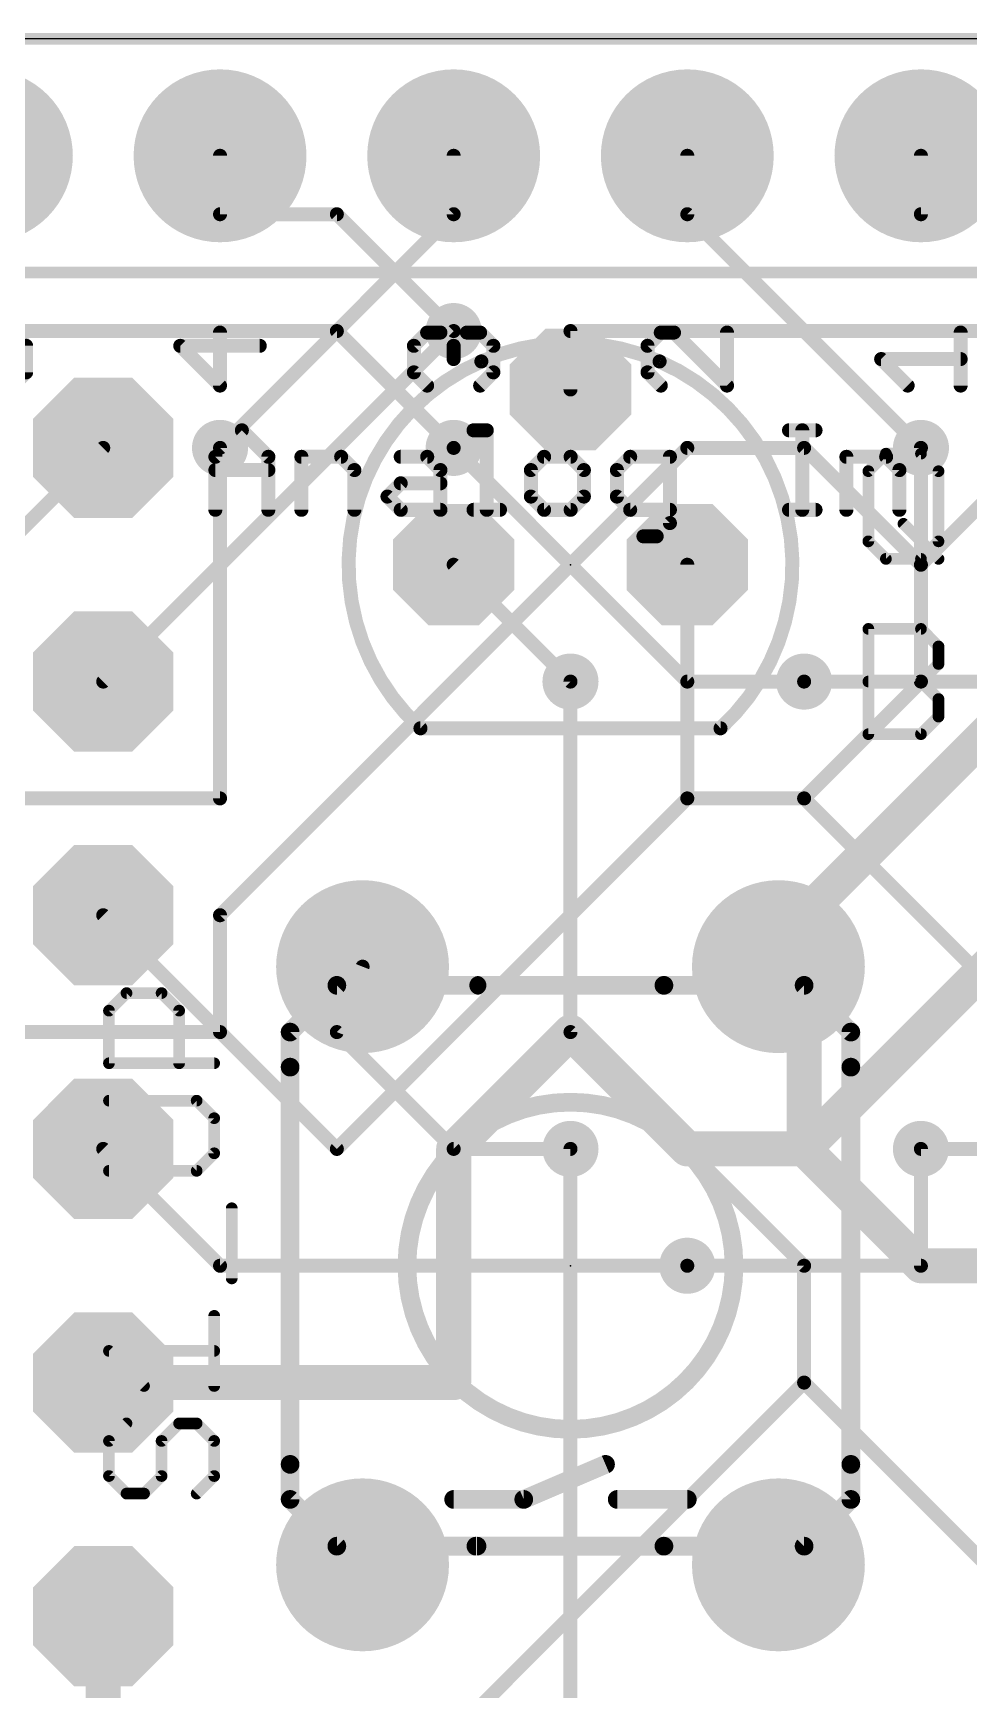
# Model space of a CAD drawing. Extents: x -6 to 117, y 1 to 54.
# Drawn here: x 6.86 to 17.03, y 34.76 to 52.77 of the extents above; entities that cross this region are included whole.
import ezdxf

# ---------------------------------------------------------------- set-up
doc = ezdxf.new("R2010")
doc.units = 0
for name, color, linetype in [('1', 14, 'CONTINUOUS'), ('16', 174, 'CONTINUOUS'), ('17', 94, 'CONTINUOUS'), ('18', 94, 'CONTINUOUS'), ('20', 178, 'CONTINUOUS'), ('21', 251, 'CONTINUOUS'), ('23', 178, 'CONTINUOUS'), ('25', 251, 'CONTINUOUS'), ('27', 251, 'CONTINUOUS'), ('51', 251, 'CONTINUOUS')]:
    doc.layers.add(name, color=color, linetype=linetype)

# ---------------------------------------------------------------- blocks, each defined once
blk = doc.blocks.new('OCTAGONP')
at = {"const_width": 0.5}
blk.add_lwpolyline([(-0.25, -0.1036), (-0.25, 0.1036), (-0.1036, 0.25), (0.1036, 0.25), (0.25, 0.1036), (0.25, -0.1036), (0.1036, -0.25), (-0.1036, -0.25), (-0.25, -0.1036), (-0.25, 0.1036)], dxfattribs=at)
blk = doc.blocks.new('ROUNDP')
at = {"const_width": 0.5}
blk.add_lwpolyline([(0, -0.25, 1), (0, 0.25, 1), (0, -0.25)], format="xyb", dxfattribs=at)
blk = doc.blocks.new('ROUNDV')
at = {"const_width": 0.5}
blk.add_lwpolyline([(0, -0.25, 1), (0, 0.25, 1), (0, -0.25)], format="xyb", dxfattribs=at)

msp = doc.modelspace()

# ---------------------------------------------------------------- linework, layer by layer
at = {"layer": '1'}
for points, const_width in [([(11.43, 50.8), (11.43, 51.435)], 0.1524), ([(11.43, 50.8), (8.89, 48.26)], 0.1524), ([(11.43, 49.53), (7.62, 45.72)], 0.1524), ([(19.05, 49.53), (12.7, 49.53)], 0.1524), ([(12.7, 49.53), (12.7, 48.895)], 0.1524), ([(13.97, 45.72), (11.43, 48.26)], 0.1524), ([(16.51, 48.26), (16.51, 45.72)], 0.1524), ([(11.43, 46.99), (12.7, 45.72)], 0.1524), ([(19.05, 46.99), (15.24, 43.18)], 0.381), ([(15.24, 45.72), (13.97, 45.72)], 0.1524), ([(16.51, 45.72), (15.24, 44.45)], 0.1524), ([(13.97, 44.45), (10.16, 40.64)], 0.1524), ([(15.24, 44.45), (13.97, 44.45)], 0.1524), ([(10.16, 40.64), (7.62, 43.18)], 0.1524), ([(15.24, 43.18), (14.9606, 42.6212)], 0.381), ([(17.78, 43.18), (15.24, 40.64)], 0.381), ([(12.7, 41.91), (11.43, 40.64)], 0.381), ([(13.97, 40.64), (12.7, 41.91)], 0.381), ([(11.43, 40.64), (11.43, 38.1)], 0.381), ([(12.7, 27.94), (12.7, 40.64)], 0.1524), ([(15.24, 40.64), (13.97, 40.64)], 0.381), ([(16.51, 40.64), (16.51, 39.37)], 0.1524), ([(16.51, 39.37), (13.97, 39.37)], 0.1524), ([(11.43, 38.1), (7.62, 38.1)], 0.381)]:
    msp.add_lwpolyline(points, dxfattribs=dict(at, const_width=const_width))
for points, const_width in [([(11.4681, 51.435, 1), (11.3919, 51.435)], 0.0762), ([(11.3919, 50.8, 1), (11.4681, 50.8)], 0.0762), ([(11.4569, 50.7731, 1), (11.4031, 50.8269)], 0.0762), ([(11.4569, 49.5031, 1), (11.4031, 49.5569)], 0.0762), ([(12.7, 49.5681, 1), (12.7, 49.4919)], 0.0762), ([(12.7381, 49.53, 1), (12.6619, 49.53)], 0.0762), ([(12.6619, 48.895, 1), (12.7381, 48.895)], 0.0762), ([(8.8631, 48.2869, 1), (8.9169, 48.2331)], 0.0762), ([(11.4569, 48.2869, 1), (11.4031, 48.2331)], 0.0762), ([(16.5481, 48.26, 1), (16.4719, 48.26)], 0.0762), ([(11.4569, 47.0169, 1), (11.4031, 46.9631)], 0.0762), ([(7.5931, 45.7469, 1), (7.6469, 45.6931)], 0.0762), ([(12.6731, 45.6931, 1), (12.7269, 45.7469)], 0.0762), ([(13.97, 45.7581, 1), (13.97, 45.6819)], 0.0762), ([(13.9431, 45.6931, 1), (13.9969, 45.7469)], 0.0762), ([(15.24, 45.6819, 1), (15.24, 45.7581)], 0.0762), ([(16.4719, 45.72, 1), (16.5481, 45.72)], 0.0762), ([(16.5369, 45.6931, 1), (16.4831, 45.7469)], 0.0762), ([(13.97, 44.4881, 1), (13.97, 44.4119)], 0.0762), ([(13.9969, 44.4231, 1), (13.9431, 44.4769)], 0.0762), ([(15.2131, 44.4769, 1), (15.2669, 44.4231)], 0.0762), ([(15.24, 44.4119, 1), (15.24, 44.4881)], 0.0762), ([(7.6469, 43.2069, 1), (7.5931, 43.1531)], 0.0762), ([(15.1726, 43.2474, 1), (15.3074, 43.1126)], 0.1905), ([(15.3252, 43.1374, 1), (15.1548, 43.2226)], 0.1905), ([(14.8754, 42.6638, 1), (15.0458, 42.5786)], 0.1905), ([(12.7674, 41.9774, 1), (12.6326, 41.8426)], 0.1905), ([(12.7674, 41.8426, 1), (12.6326, 41.9774)], 0.1905), ([(10.1331, 40.6669, 1), (10.1869, 40.6131)], 0.0762), ([(10.1331, 40.6131, 1), (10.1869, 40.6669)], 0.0762), ([(11.5252, 40.64, 1), (11.3347, 40.64)], 0.1905), ([(11.3626, 40.7074, 1), (11.4974, 40.5726)], 0.1905), ([(12.7381, 40.64, 1), (12.6619, 40.64)], 0.0762), ([(13.97, 40.7353, 1), (13.97, 40.5448)], 0.1905), ([(13.9026, 40.5726, 1), (14.0374, 40.7074)], 0.1905), ([(15.1726, 40.7074, 1), (15.3074, 40.5726)], 0.1905), ([(15.24, 40.5448, 1), (15.24, 40.7353)], 0.1905), ([(16.5481, 40.64, 1), (16.4719, 40.64)], 0.0762), ([(13.97, 39.4081, 1), (13.97, 39.3319)], 0.0762), ([(16.51, 39.3319, 1), (16.51, 39.4081)], 0.0762), ([(16.4719, 39.37, 1), (16.5481, 39.37)], 0.0762), ([(7.62, 38.1953, 1), (7.62, 38.0048)], 0.1905), ([(11.3347, 38.1, 1), (11.5252, 38.1)], 0.1905), ([(11.43, 38.0048, 1), (11.43, 38.1953)], 0.1905)]:
    msp.add_lwpolyline(points, format="xyb", dxfattribs=dict(at, const_width=const_width))
at = {"layer": '16'}
for points, const_width in [([(8.89, 50.8), (8.89, 51.435)], 0.1524), ([(13.97, 50.8), (13.97, 51.435)], 0.1524), ([(16.51, 50.8), (16.51, 51.435)], 0.1524), ([(8.89, 50.8), (10.16, 50.8)], 0.1524), ([(10.16, 50.8), (11.43, 49.53)], 0.1524), ([(13.97, 50.8), (16.51, 48.26)], 0.1524), ([(16.51, 50.8), (17.78, 50.8)], 0.1524), ([(10.16, 49.53), (6.35, 49.53)], 0.1524), ([(11.43, 48.26), (10.16, 49.53)], 0.1524), ([(6.35, 46.99), (7.62, 48.26)], 0.1524), ([(13.97, 48.26), (8.89, 43.18)], 0.1524), ([(8.89, 48.26), (8.89, 44.45)], 0.1524), ([(15.24, 48.26), (13.97, 48.26)], 0.1524), ([(16.51, 46.99), (15.24, 48.26)], 0.1524), ([(17.78, 48.26), (16.51, 46.99)], 0.1524), ([(13.97, 44.45), (13.97, 46.99)], 0.1524), ([(12.7, 45.72), (12.7, 41.91)], 0.1524), ([(21.59, 45.72), (15.24, 45.72)], 0.1524), ([(8.89, 44.45), (6.35, 44.45)], 0.1524), ([(15.24, 44.45), (13.97, 44.45)], 0.1524), ([(17.78, 41.91), (15.24, 44.45)], 0.1524), ([(8.89, 43.18), (8.89, 41.91)], 0.1524), ([(10.16, 41.91), (10.4394, 42.6212)], 0.1524), ([(15.24, 41.91), (14.9606, 42.6212)], 0.381), ([(8.89, 41.91), (6.35, 41.91)], 0.1524), ([(11.43, 40.64), (10.16, 41.91)], 0.1524), ([(12.7, 41.91), (15.24, 39.37)], 0.1524), ([(15.24, 40.64), (15.24, 41.91)], 0.381), ([(8.89, 39.37), (7.62, 40.64)], 0.1524), ([(12.7, 40.64), (11.43, 40.64)], 0.1524), ([(16.51, 39.37), (15.24, 40.64)], 0.381), ([(21.59, 40.64), (16.51, 40.64)], 0.1524), ([(13.97, 39.37), (8.89, 39.37)], 0.1524), ([(15.24, 39.37), (15.24, 38.1)], 0.1524), ([(20.32, 39.37), (16.51, 39.37)], 0.381), ([(15.24, 38.1), (11.43, 34.29)], 0.1524), ([(15.24, 38.1), (17.78, 35.56)], 0.1524), ([(7.62, 33.02), (7.62, 35.56)], 0.381)]:
    msp.add_lwpolyline(points, dxfattribs=dict(at, const_width=const_width))
for points, const_width in [([(8.9281, 51.435, 1), (8.8519, 51.435)], 0.0762), ([(14.0081, 51.435, 1), (13.9319, 51.435)], 0.0762), ([(16.5481, 51.435, 1), (16.4719, 51.435)], 0.0762), ([(8.89, 50.8381, 1), (8.89, 50.7619)], 0.0762), ([(8.8519, 50.8, 1), (8.9281, 50.8)], 0.0762), ([(10.1869, 50.8269, 1), (10.1331, 50.7731)], 0.0762), ([(10.16, 50.7619, 1), (10.16, 50.8381)], 0.0762), ([(13.9319, 50.8, 1), (14.0081, 50.8)], 0.0762), ([(13.9969, 50.8269, 1), (13.9431, 50.7731)], 0.0762), ([(16.51, 50.8381, 1), (16.51, 50.7619)], 0.0762), ([(16.4719, 50.8, 1), (16.5481, 50.8)], 0.0762), ([(10.1869, 49.5569, 1), (10.1331, 49.5031)], 0.0762), ([(10.16, 49.4919, 1), (10.16, 49.5681)], 0.0762), ([(11.4031, 49.5031, 1), (11.4569, 49.5569)], 0.0762), ([(7.6469, 48.2331, 1), (7.5931, 48.2869)], 0.0762), ([(8.9281, 48.26, 1), (8.8519, 48.26)], 0.0762), ([(11.4031, 48.2331, 1), (11.4569, 48.2869)], 0.0762), ([(13.97, 48.2981, 1), (13.97, 48.2219)], 0.0762), ([(13.9969, 48.2331, 1), (13.9431, 48.2869)], 0.0762), ([(15.2669, 48.2869, 1), (15.2131, 48.2331)], 0.0762), ([(15.24, 48.2219, 1), (15.24, 48.2981)], 0.0762), ([(16.4831, 48.2331, 1), (16.5369, 48.2869)], 0.0762), ([(14.0081, 46.99, 1), (13.9319, 46.99)], 0.0762), ([(16.4831, 47.0169, 1), (16.5369, 46.9631)], 0.0762), ([(16.4831, 46.9631, 1), (16.5369, 47.0169)], 0.0762), ([(12.7381, 45.72, 1), (12.6619, 45.72)], 0.0762), ([(15.24, 45.7581, 1), (15.24, 45.6819)], 0.0762), ([(8.8519, 44.45, 1), (8.9281, 44.45)], 0.0762), ([(8.89, 44.4119, 1), (8.89, 44.4881)], 0.0762), ([(13.97, 44.4881, 1), (13.97, 44.4119)], 0.0762), ([(13.9319, 44.45, 1), (14.0081, 44.45)], 0.0762), ([(15.2669, 44.4769, 1), (15.2131, 44.4231)], 0.0762), ([(15.24, 44.4119, 1), (15.24, 44.4881)], 0.0762), ([(8.9281, 43.18, 1), (8.8519, 43.18)], 0.0762), ([(8.8631, 43.2069, 1), (8.9169, 43.1531)], 0.0762), ([(10.4749, 42.6073, 1), (10.4039, 42.6351)], 0.0762), ([(15.0493, 42.656, 1), (14.8719, 42.5864)], 0.1905), ([(8.89, 41.8719, 1), (8.89, 41.9481)], 0.0762), ([(10.1245, 41.9239, 1), (10.1955, 41.8961)], 0.0762), ([(10.1869, 41.9369, 1), (10.1331, 41.8831)], 0.0762), ([(12.7269, 41.9369, 1), (12.6731, 41.8831)], 0.0762), ([(15.3353, 41.91, 1), (15.1448, 41.91)], 0.1905), ([(15.1513, 41.8752, 1), (15.3287, 41.9448)], 0.1905), ([(8.8519, 41.91, 1), (8.9281, 41.91)], 0.0762), ([(12.6619, 41.91, 1), (12.7381, 41.91)], 0.0762), ([(7.6469, 40.6669, 1), (7.5931, 40.6131)], 0.0762), ([(11.43, 40.6781, 1), (11.43, 40.6019)], 0.0762), ([(11.4031, 40.6131, 1), (11.4569, 40.6669)], 0.0762), ([(12.7, 40.6019, 1), (12.7, 40.6781)], 0.0762), ([(15.3074, 40.7074, 1), (15.1726, 40.5726)], 0.1905), ([(15.1448, 40.64, 1), (15.3353, 40.64)], 0.1905), ([(16.51, 40.6781, 1), (16.51, 40.6019)], 0.0762), ([(8.89, 39.4081, 1), (8.89, 39.3319)], 0.0762), ([(13.97, 39.3319, 1), (13.97, 39.4081)], 0.0762), ([(15.2781, 39.37, 1), (15.2019, 39.37)], 0.0762), ([(16.51, 39.4653, 1), (16.51, 39.2748)], 0.1905), ([(16.4426, 39.3026, 1), (16.5774, 39.4374)], 0.1905), ([(8.8631, 39.3431, 1), (8.9169, 39.3969)], 0.0762), ([(15.2131, 39.3431, 1), (15.2669, 39.3969)], 0.0762), ([(15.2019, 38.1, 1), (15.2781, 38.1)], 0.0762), ([(15.2669, 38.1269, 1), (15.2131, 38.0731)], 0.0762), ([(15.2669, 38.0731, 1), (15.2131, 38.1269)], 0.0762), ([(7.7153, 35.56, 1), (7.5248, 35.56)], 0.1905)]:
    msp.add_lwpolyline(points, format="xyb", dxfattribs=dict(at, const_width=const_width))
at = {"layer": '20'}
msp.add_line((53.34, 52.705), (3.81, 52.705), dxfattribs=at)
at = {"layer": '21'}
for points, const_width in [([(11.7311, 49.1998, 0.5417), (11.069, 45.212)], 0.1524), ([(11.7464, 49.1649, 1), (11.7158, 49.2347)], 0.0762), ([(14.331, 45.212, 0.5417), (13.6689, 49.1998)], 0.1524), ([(13.6842, 49.2347, 1), (13.6536, 49.1649)], 0.0762), ([(11.069, 45.2501, 1), (11.069, 45.1739)], 0.0762), ([(11.0432, 45.1839, 1), (11.0948, 45.2401)], 0.0762), ([(14.3052, 45.2401, 1), (14.3568, 45.1839)], 0.0762), ([(14.331, 45.1739, 1), (14.331, 45.2501)], 0.0762), ([(11.702, 42.4688, 1), (11.702, 42.3672)], 0.1016), ([(13.716, 42.3672, 1), (13.716, 42.4688)], 0.1016), ([(9.7028, 41.529, 1), (9.6012, 41.529)], 0.1016), ([(15.7988, 41.529, 1), (15.6972, 41.529)], 0.1016), ([(12.7, 37.592, 1), (12.7, 41.148, 1), (12.7, 37.592)], 0.2032), ([(9.6012, 37.211, 1), (9.7028, 37.211)], 0.1016), ([(15.6972, 37.211, 1), (15.7988, 37.211)], 0.1016), ([(11.672, 36.3728, 1), (11.672, 36.2712)], 0.1016), ([(13.716, 36.2712, 1), (13.716, 36.3728)], 0.1016)]:
    msp.add_lwpolyline(points, format="xyb", dxfattribs=dict(at, const_width=const_width))
for points, const_width in [([(11.069, 45.212), (14.331, 45.212)], 0.1524), ([(11.702, 42.418), (13.716, 42.418)], 0.2032), ([(9.652, 41.529), (9.652, 37.211)], 0.2032), ([(15.748, 37.211), (15.748, 41.529)], 0.2032), ([(11.672, 36.322), (13.716, 36.322)], 0.2032)]:
    msp.add_lwpolyline(points, dxfattribs=dict(at, const_width=const_width))
at = {"layer": '23'}
for p in [(12.7, 46.99), (12.7, 39.37)]:
    msp.add_point(p, dxfattribs=at)
at = {"layer": '25', "const_width": 0.127}
for points in [[(15.9385, 48.0068), (16.1292, 48.1975)], [(16.1292, 48.1975), (16.5105, 48.1975)], [(16.5105, 48.1975), (16.7012, 48.0068)], [(15.9385, 47.2442), (15.9385, 48.0068)], [(16.7012, 48.0068), (16.7012, 47.2442)], [(16.3198, 47.4348), (16.7012, 47.0535)], [(16.1292, 47.0535), (15.9385, 47.2442)], [(16.7012, 47.2442), (16.5105, 47.0535)], [(16.5105, 47.0535), (16.1292, 47.0535)], [(7.6825, 42.1431), (7.8732, 42.3337)], [(7.8732, 42.3337), (8.2545, 42.3337)], [(8.2545, 42.3337), (8.4452, 42.1431)], [(7.6825, 41.5711), (7.6825, 42.1431)], [(8.4452, 42.1431), (8.4452, 41.5711)], [(8.8265, 41.5711), (7.6825, 41.5711)], [(8.6358, 41.1643), (7.6825, 41.1643)], [(8.8265, 40.9737), (8.6358, 41.1643)], [(8.8265, 40.5924), (8.8265, 40.9737)], [(8.6358, 40.4017), (8.8265, 40.5924)], [(7.6825, 40.4017), (8.6358, 40.4017)], [(9.0172, 39.2323), (9.0172, 39.9949)], [(8.8265, 38.0629), (8.8265, 38.8255)], [(8.0639, 38.0629), (7.6825, 38.4442)], [(7.6825, 38.4442), (8.8265, 38.4442)], [(7.8732, 37.6562), (7.6825, 37.4655)], [(8.2545, 37.4655), (8.4452, 37.6562)], [(8.4452, 37.6562), (8.6358, 37.6562)], [(8.6358, 37.6562), (8.8265, 37.4655)], [(7.6825, 37.4655), (7.6825, 37.0842)], [(8.2545, 37.0842), (8.2545, 37.4655)], [(8.8265, 37.4655), (8.8265, 37.0842)], [(7.6825, 37.0842), (7.8732, 36.8935)], [(8.0639, 36.8935), (8.2545, 37.0842)], [(8.8265, 37.0842), (8.6358, 36.8935)], [(7.8732, 36.8935), (8.0639, 36.8935)]]:
    msp.add_lwpolyline(points, dxfattribs=at)
at = {"layer": '25', "const_width": 0.0635}
for points in [[(16.1292, 48.2292, 1), (16.1292, 48.1657)], [(16.1516, 48.175, 1), (16.1067, 48.2199)], [(16.5329, 48.2199, 1), (16.488, 48.175)], [(16.5105, 48.1657, 1), (16.5105, 48.2292)], [(15.9703, 48.0068, 1), (15.9068, 48.0068)], [(15.916, 48.0293, 1), (15.961, 47.9844)], [(16.7329, 48.0068, 1), (16.6694, 48.0068)], [(16.6787, 47.9844, 1), (16.7236, 48.0293)], [(16.3423, 47.4573, 1), (16.2974, 47.4124)], [(15.961, 47.2666, 1), (15.916, 47.2217)], [(15.9068, 47.2442, 1), (15.9703, 47.2442)], [(16.6694, 47.2442, 1), (16.7329, 47.2442)], [(16.7236, 47.2217, 1), (16.6787, 47.2666)], [(16.1292, 47.0853, 1), (16.1292, 47.0217)], [(16.1067, 47.031, 1), (16.1516, 47.076)], [(16.488, 47.076, 1), (16.5329, 47.031)], [(16.5105, 47.0217, 1), (16.5105, 47.0853)], [(16.6787, 47.031, 1), (16.7236, 47.076)], [(7.8732, 42.3655, 1), (7.8732, 42.302)], [(7.8956, 42.3113, 1), (7.8507, 42.3562)], [(8.277, 42.3562, 1), (8.2321, 42.3113)], [(8.2545, 42.302, 1), (8.2545, 42.3655)], [(7.7143, 42.1431, 1), (7.6508, 42.1431)], [(7.6601, 42.1655, 1), (7.705, 42.1206)], [(8.4769, 42.1431, 1), (8.4134, 42.1431)], [(8.4227, 42.1206, 1), (8.4676, 42.1655)], [(7.6825, 41.6028, 1), (7.6825, 41.5393)], [(7.6508, 41.5711, 1), (7.7143, 41.5711)], [(8.4134, 41.5711, 1), (8.4769, 41.5711)], [(8.8265, 41.5393, 1), (8.8265, 41.6028)], [(7.6825, 41.1961, 1), (7.6825, 41.1326)], [(8.6583, 41.1868, 1), (8.6134, 41.1419)], [(8.6358, 41.1326, 1), (8.6358, 41.1961)], [(8.8583, 40.9737, 1), (8.7948, 40.9737)], [(8.804, 40.9512, 1), (8.849, 40.9961)], [(8.7948, 40.5924, 1), (8.8583, 40.5924)], [(8.849, 40.5699, 1), (8.804, 40.6148)], [(7.6825, 40.4334, 1), (7.6825, 40.3699)], [(8.6134, 40.4241, 1), (8.6583, 40.3792)], [(8.6358, 40.3699, 1), (8.6358, 40.4334)], [(9.0489, 39.9949, 1), (8.9854, 39.9949)], [(8.9854, 39.2323, 1), (9.0489, 39.2323)], [(8.8583, 38.8255, 1), (8.7948, 38.8255)], [(7.6825, 38.476, 1), (7.6825, 38.4125)], [(7.705, 38.4667, 1), (7.6601, 38.4218)], [(8.8265, 38.4125, 1), (8.8265, 38.476)], [(8.0414, 38.0404, 1), (8.0863, 38.0853)], [(8.7948, 38.0629, 1), (8.8583, 38.0629)], [(7.8956, 37.6337, 1), (7.8507, 37.6786)], [(8.4452, 37.6879, 1), (8.4452, 37.6244)], [(8.4676, 37.6337, 1), (8.4227, 37.6786)], [(8.6583, 37.6786, 1), (8.6134, 37.6337)], [(8.6358, 37.6244, 1), (8.6358, 37.6879)], [(7.7143, 37.4655, 1), (7.6508, 37.4655)], [(7.6601, 37.4879, 1), (7.705, 37.443)], [(8.2863, 37.4655, 1), (8.2228, 37.4655)], [(8.2321, 37.4879, 1), (8.277, 37.443)], [(8.8583, 37.4655, 1), (8.7948, 37.4655)], [(8.804, 37.443, 1), (8.849, 37.4879)], [(7.705, 37.1066, 1), (7.6601, 37.0617)], [(7.6508, 37.0842, 1), (7.7143, 37.0842)], [(8.2228, 37.0842, 1), (8.2863, 37.0842)], [(8.277, 37.0617, 1), (8.2321, 37.1066)], [(8.7948, 37.0842, 1), (8.8583, 37.0842)], [(8.849, 37.0617, 1), (8.804, 37.1066)], [(7.8732, 36.9253, 1), (7.8732, 36.8618)], [(7.8507, 36.871, 1), (7.8956, 36.916)], [(8.0414, 36.916, 1), (8.0863, 36.871)], [(8.0639, 36.8618, 1), (8.0639, 36.9253)], [(8.6134, 36.916, 1), (8.6583, 36.871)]]:
    msp.add_lwpolyline(points, format="xyb", dxfattribs=at)
at = {"layer": '27', "const_width": 0.127}
for points in [[(15.9385, 45.1485), (15.9385, 46.2925)], [(15.9385, 46.2925), (16.5105, 46.2925)], [(16.5105, 46.2925), (16.7012, 46.1018)], [(16.7012, 46.1018), (16.7012, 45.9111)], [(16.7012, 45.9111), (16.5105, 45.7205)], [(15.9385, 45.7205), (16.5105, 45.7205)], [(16.5105, 45.7205), (16.7012, 45.5298)], [(16.7012, 45.5298), (16.7012, 45.3392)], [(16.7012, 45.3392), (16.5105, 45.1485)], [(16.5105, 45.1485), (15.9385, 45.1485)]]:
    msp.add_lwpolyline(points, dxfattribs=at)
at = {"layer": '27', "const_width": 0.0635}
for points in [[(15.9703, 46.2925, 1), (15.9068, 46.2925)], [(15.9385, 46.3242, 1), (15.9385, 46.2607)], [(16.5329, 46.3149, 1), (16.488, 46.27)], [(16.5105, 46.2607, 1), (16.5105, 46.3242)], [(16.7329, 46.1018, 1), (16.6694, 46.1018)], [(16.6787, 46.0794, 1), (16.7236, 46.1243)], [(16.6694, 45.9111, 1), (16.7329, 45.9111)], [(16.7236, 45.8887, 1), (16.6787, 45.9336)], [(15.9385, 45.7522, 1), (15.9385, 45.6887)], [(16.5329, 45.7429, 1), (16.488, 45.698)], [(16.488, 45.7429, 1), (16.5329, 45.698)], [(16.5105, 45.6887, 1), (16.5105, 45.7522)], [(16.7329, 45.5298, 1), (16.6694, 45.5298)], [(16.6787, 45.5074, 1), (16.7236, 45.5523)], [(16.7236, 45.3167, 1), (16.6787, 45.3616)], [(15.9385, 45.1803, 1), (15.9385, 45.1168)], [(16.488, 45.171, 1), (16.5329, 45.126)], [(16.5105, 45.1168, 1), (16.5105, 45.1803)], [(16.6694, 45.3392, 1), (16.7329, 45.3392)], [(15.9068, 45.1485, 1), (15.9703, 45.1485)]]:
    msp.add_lwpolyline(points, format="xyb", dxfattribs=at)
at = {"layer": '51'}
for points, const_width in [([(5.08, 52.705), (20.32, 52.705)], 0.127), ([(20.32, 50.165), (5.08, 50.165)], 0.127), ([(6.6377, 49.5136), (6.7818, 49.3696)], 0.1524), ([(8.8896, 48.9374), (8.8896, 49.5136)], 0.1524), ([(10.9975, 49.3696), (11.1415, 49.5136)], 0.1524), ([(11.1415, 49.5136), (11.2856, 49.5136)], 0.1524), ([(11.2856, 49.5136), (11.4296, 49.3696)], 0.1524), ([(11.4296, 49.3696), (11.5737, 49.5136)], 0.1524), ([(11.5737, 49.5136), (11.7177, 49.5136)], 0.1524), ([(11.7177, 49.5136), (11.8618, 49.3696)], 0.1524), ([(13.6815, 49.5136), (13.5375, 49.3696)], 0.1524), ([(13.8256, 49.5136), (13.6815, 49.5136)], 0.1524), ([(14.4018, 48.9374), (13.8256, 49.5136)], 0.1524), ([(14.4018, 49.5136), (14.4018, 48.9374)], 0.1524), ([(16.9418, 48.9374), (16.9418, 49.5136)], 0.1524), ([(6.7818, 49.3696), (6.7818, 49.0814)], 0.1524), ([(9.3218, 49.3696), (8.4575, 49.3696)], 0.1524), ([(8.4575, 49.3696), (8.8896, 48.9374)], 0.1524), ([(10.9975, 49.0814), (10.9975, 49.3696)], 0.1524), ([(11.4296, 49.3696), (11.4296, 49.2255)], 0.1524), ([(11.8618, 49.3696), (11.8618, 49.0814)], 0.1524), ([(13.5375, 49.3696), (13.5375, 49.0814)], 0.1524), ([(16.3656, 48.9374), (16.0775, 49.2255)], 0.1524), ([(16.0775, 49.2255), (16.9418, 49.2255)], 0.1524), ([(6.7818, 49.0814), (6.6377, 48.9374)], 0.1524), ([(11.1415, 48.9374), (10.9975, 49.0814)], 0.1524), ([(11.8618, 49.0814), (11.7177, 48.9374)], 0.1524), ([(13.5375, 49.0814), (13.6815, 48.9374)], 0.1524), ([(8.8392, 48.1631), (9.1273, 48.4512)], 0.1524), ([(9.1273, 48.4512), (9.4154, 48.1631)], 0.1524), ([(11.6458, 48.4512), (11.7898, 48.4512)], 0.1524), ([(11.7898, 48.4512), (11.7898, 47.5869)], 0.1524), ([(15.076, 48.4512), (15.3641, 48.4512)], 0.1524), ([(15.22, 47.5869), (15.22, 48.4512)], 0.1524), ([(8.8392, 47.5869), (8.8392, 48.1631)], 0.1524), ([(8.8392, 48.0191), (9.4154, 48.0191)], 0.1524), ([(9.4154, 48.1631), (9.4154, 47.5869)], 0.1524), ([(9.7747, 47.5869), (9.7747, 48.1631)], 0.1524), ([(9.7747, 48.1631), (10.2069, 48.1631)], 0.1524), ([(10.2069, 48.1631), (10.3509, 48.0191)], 0.1524), ([(10.3509, 48.0191), (10.3509, 47.5869)], 0.1524), ([(10.8543, 48.1631), (11.1424, 48.1631)], 0.1524), ([(11.1424, 48.1631), (11.2865, 48.0191)], 0.1524), ([(11.2865, 48.0191), (11.2865, 47.5869)], 0.1524), ([(12.4135, 48.1631), (12.2694, 48.0191)], 0.1524), ([(12.2694, 48.0191), (12.2694, 47.731)], 0.1524), ([(12.7016, 48.1631), (12.4135, 48.1631)], 0.1524), ([(12.8457, 48.0191), (12.7016, 48.1631)], 0.1524), ([(12.8457, 47.731), (12.8457, 48.0191)], 0.1524), ([(13.349, 48.1631), (13.205, 48.0191)], 0.1524), ([(13.205, 48.0191), (13.205, 47.731)], 0.1524), ([(13.7812, 48.1631), (13.349, 48.1631)], 0.1524), ([(13.7812, 47.4428), (13.7812, 48.1631)], 0.1524), ([(15.6997, 47.5869), (15.6997, 48.1631)], 0.1524), ([(15.6997, 48.1631), (16.1318, 48.1631)], 0.1524), ([(16.1318, 48.1631), (16.2759, 48.0191)], 0.1524), ([(16.2759, 48.0191), (16.2759, 47.5869)], 0.1524), ([(10.7102, 47.731), (10.8543, 47.875)], 0.1524), ([(10.8543, 47.875), (11.2865, 47.875)], 0.1524), ([(10.8543, 47.5869), (10.7102, 47.731)], 0.1524), ([(12.2694, 47.731), (12.4135, 47.5869)], 0.1524), ([(12.7016, 47.5869), (12.8457, 47.731)], 0.1524), ([(13.205, 47.731), (13.349, 47.5869)], 0.1524), ([(11.2865, 47.5869), (10.8543, 47.5869)], 0.1524), ([(11.6458, 47.5869), (11.9339, 47.5869)], 0.1524), ([(12.4135, 47.5869), (12.7016, 47.5869)], 0.1524), ([(13.349, 47.5869), (13.7812, 47.5869)], 0.1524), ([(15.076, 47.5869), (15.3641, 47.5869)], 0.1524), ([(13.4931, 47.2988), (13.6371, 47.2988)], 0.1524), ([(13.6371, 47.2988), (13.7812, 47.4428)], 0.1524), ([(10.16, 42.418), (9.652, 41.91)], 0.2032), ([(11.684, 42.418), (10.16, 42.418)], 0.2032), ([(15.24, 42.418), (13.716, 42.418)], 0.2032), ([(15.748, 41.91), (15.24, 42.418)], 0.2032), ([(9.652, 41.91), (9.652, 41.529)], 0.2032), ([(15.748, 41.91), (15.748, 41.529)], 0.2032), ([(9.652, 36.83), (9.652, 37.211)], 0.2032), ([(12.192, 36.83), (13.081, 37.211)], 0.2032), ([(15.748, 36.83), (15.748, 37.211)], 0.2032), ([(9.652, 36.83), (10.16, 36.322)], 0.2032), ([(11.43, 36.83), (12.192, 36.83)], 0.2032), ([(13.208, 36.83), (13.97, 36.83)], 0.2032), ([(15.748, 36.83), (15.24, 36.322)], 0.2032), ([(10.16, 36.322), (11.684, 36.322)], 0.2032), ([(15.24, 36.322), (13.716, 36.322)], 0.2032)]:
    msp.add_lwpolyline(points, dxfattribs=dict(at, const_width=const_width))
for points, const_width in [([(8.9277, 49.5136, 1), (8.8515, 49.5136)], 0.0762), ([(11.1415, 49.5517, 1), (11.1415, 49.4755)], 0.0762), ([(11.1685, 49.4867, 1), (11.1146, 49.5405)], 0.0762), ([(11.3125, 49.5405, 1), (11.2586, 49.4867)], 0.0762), ([(11.2856, 49.4755, 1), (11.2856, 49.5517)], 0.0762), ([(11.5737, 49.5517, 1), (11.5737, 49.4755)], 0.0762), ([(11.6006, 49.4867, 1), (11.5467, 49.5405)], 0.0762), ([(11.7447, 49.5405, 1), (11.6908, 49.4867)], 0.0762), ([(11.7177, 49.4755, 1), (11.7177, 49.5517)], 0.0762), ([(13.6815, 49.5517, 1), (13.6815, 49.4755)], 0.0762), ([(13.7085, 49.4867, 1), (13.6546, 49.5405)], 0.0762), ([(13.8525, 49.5405, 1), (13.7986, 49.4867)], 0.0762), ([(13.8256, 49.4755, 1), (13.8256, 49.5517)], 0.0762), ([(14.4399, 49.5136, 1), (14.3637, 49.5136)], 0.0762), ([(16.9799, 49.5136, 1), (16.9037, 49.5136)], 0.0762), ([(6.8199, 49.3696, 1), (6.7437, 49.3696)], 0.0762), ([(8.4844, 49.3965, 1), (8.4305, 49.3426)], 0.0762), ([(8.4575, 49.4077, 1), (8.4575, 49.3315)], 0.0762), ([(9.3218, 49.3315, 1), (9.3218, 49.4077)], 0.0762), ([(10.9705, 49.3965, 1), (11.0244, 49.3426)], 0.0762), ([(11.0356, 49.3696, 1), (10.9594, 49.3696)], 0.0762), ([(11.4677, 49.3696, 1), (11.3915, 49.3696)], 0.0762), ([(11.4027, 49.3965, 1), (11.4566, 49.3426)], 0.0762), ([(11.4027, 49.3426, 1), (11.4566, 49.3965)], 0.0762), ([(13.6692, 49.1998, 0.2097), (11.7308, 49.1998)], 0.1524), ([(11.8999, 49.3696, 1), (11.8237, 49.3696)], 0.0762), ([(11.8349, 49.3426, 1), (11.8887, 49.3965)], 0.0762), ([(13.5105, 49.3965, 1), (13.5644, 49.3426)], 0.0762), ([(13.5756, 49.3696, 1), (13.4994, 49.3696)], 0.0762), ([(11.3915, 49.2255, 1), (11.4677, 49.2255)], 0.0762), ([(11.7155, 49.2347, 1), (11.7461, 49.1649)], 0.0762), ([(13.6539, 49.1649, 1), (13.6845, 49.2347)], 0.0762), ([(16.1044, 49.2524, 1), (16.0505, 49.1986)], 0.0762), ([(16.0775, 49.2636, 1), (16.0775, 49.1874)], 0.0762), ([(16.9418, 49.1874, 1), (16.9418, 49.2636)], 0.0762), ([(6.7437, 49.0814, 1), (6.8199, 49.0814)], 0.0762), ([(8.8627, 48.9104, 1), (8.9166, 48.9643)], 0.0762), ([(11.0244, 49.1084, 1), (10.9705, 49.0545)], 0.0762), ([(10.9594, 49.0814, 1), (11.0356, 49.0814)], 0.0762), ([(11.1146, 48.9104, 1), (11.1685, 48.9643)], 0.0762), ([(11.6908, 48.9643, 1), (11.7447, 48.9104)], 0.0762), ([(11.8237, 49.0814, 1), (11.8999, 49.0814)], 0.0762), ([(11.8887, 49.0545, 1), (11.8349, 49.1084)], 0.0762), ([(13.5644, 49.1084, 1), (13.5105, 49.0545)], 0.0762), ([(13.4994, 49.0814, 1), (13.5756, 49.0814)], 0.0762), ([(13.6546, 48.9104, 1), (13.7085, 48.9643)], 0.0762), ([(14.3749, 48.9104, 1), (14.4287, 48.9643)], 0.0762), ([(16.3386, 48.9104, 1), (16.3925, 48.9643)], 0.0762), ([(8.8515, 48.9374, 1), (8.9277, 48.9374)], 0.0762), ([(14.3637, 48.9374, 1), (14.4399, 48.9374)], 0.0762), ([(16.9037, 48.9374, 1), (16.9799, 48.9374)], 0.0762), ([(9.1543, 48.4782, 1), (9.1004, 48.4243)], 0.0762), ([(9.1543, 48.4243, 1), (9.1004, 48.4782)], 0.0762), ([(11.6458, 48.4893, 1), (11.6458, 48.4131)], 0.0762), ([(11.8279, 48.4512, 1), (11.7517, 48.4512)], 0.0762), ([(11.7898, 48.4131, 1), (11.7898, 48.4893)], 0.0762), ([(15.076, 48.4893, 1), (15.076, 48.4131)], 0.0762), ([(15.2581, 48.4512, 1), (15.1819, 48.4512)], 0.0762), ([(15.3641, 48.4131, 1), (15.3641, 48.4893)], 0.0762), ([(8.8773, 48.1631, 1), (8.8011, 48.1631)], 0.0762), ([(8.8123, 48.1901, 1), (8.8661, 48.1362)], 0.0762), ([(8.8392, 48.0572, 1), (8.8392, 47.981)], 0.0762), ([(9.4535, 48.1631, 1), (9.3773, 48.1631)], 0.0762), ([(9.3885, 48.1362, 1), (9.4424, 48.1901)], 0.0762), ([(9.4154, 47.981, 1), (9.4154, 48.0572)], 0.0762), ([(9.8128, 48.1631, 1), (9.7366, 48.1631)], 0.0762), ([(9.7747, 48.2012, 1), (9.7747, 48.125)], 0.0762), ([(10.2338, 48.1901, 1), (10.1799, 48.1362)], 0.0762), ([(10.2069, 48.125, 1), (10.2069, 48.2012)], 0.0762), ([(10.389, 48.0191, 1), (10.3128, 48.0191)], 0.0762), ([(10.324, 47.9921, 1), (10.3779, 48.046)], 0.0762), ([(10.8543, 48.2012, 1), (10.8543, 48.125)], 0.0762), ([(11.1693, 48.1901, 1), (11.1155, 48.1362)], 0.0762), ([(11.1424, 48.125, 1), (11.1424, 48.2012)], 0.0762), ([(11.3246, 48.0191, 1), (11.2484, 48.0191)], 0.0762), ([(11.2595, 47.9921, 1), (11.3134, 48.046)], 0.0762), ([(12.3075, 48.0191, 1), (12.2313, 48.0191)], 0.0762), ([(12.2425, 48.046, 1), (12.2964, 47.9921)], 0.0762), ([(12.4135, 48.2012, 1), (12.4135, 48.125)], 0.0762), ([(12.4404, 48.1362, 1), (12.3865, 48.1901)], 0.0762), ([(12.7285, 48.1901, 1), (12.6747, 48.1362)], 0.0762), ([(12.7016, 48.125, 1), (12.7016, 48.2012)], 0.0762), ([(12.8838, 48.0191, 1), (12.8076, 48.0191)], 0.0762), ([(12.8187, 47.9921, 1), (12.8726, 48.046)], 0.0762), ([(13.178, 48.046, 1), (13.2319, 47.9921)], 0.0762), ([(13.2431, 48.0191, 1), (13.1669, 48.0191)], 0.0762), ([(13.349, 48.2012, 1), (13.349, 48.125)], 0.0762), ([(13.376, 48.1362, 1), (13.3221, 48.1901)], 0.0762), ([(13.8193, 48.1631, 1), (13.7431, 48.1631)], 0.0762), ([(13.7812, 48.125, 1), (13.7812, 48.2012)], 0.0762), ([(15.7378, 48.1631, 1), (15.6616, 48.1631)], 0.0762), ([(15.6997, 48.2012, 1), (15.6997, 48.125)], 0.0762), ([(16.1588, 48.1901, 1), (16.1049, 48.1362)], 0.0762), ([(16.1318, 48.125, 1), (16.1318, 48.2012)], 0.0762), ([(16.314, 48.0191, 1), (16.2378, 48.0191)], 0.0762), ([(16.249, 47.9921, 1), (16.3028, 48.046)], 0.0762), ([(10.8543, 47.9131, 1), (10.8543, 47.8369)], 0.0762), ([(10.8812, 47.8481, 1), (10.8274, 47.902)], 0.0762), ([(11.2865, 47.8369, 1), (11.2865, 47.9131)], 0.0762), ([(10.7372, 47.7579, 1), (10.6833, 47.704)], 0.0762), ([(10.6833, 47.7579, 1), (10.7372, 47.704)], 0.0762), ([(12.2964, 47.7579, 1), (12.2425, 47.704)], 0.0762), ([(12.2313, 47.731, 1), (12.3075, 47.731)], 0.0762), ([(12.8076, 47.731, 1), (12.8838, 47.731)], 0.0762), ([(12.8726, 47.704, 1), (12.8187, 47.7579)], 0.0762), ([(13.2319, 47.7579, 1), (13.178, 47.704)], 0.0762), ([(13.1669, 47.731, 1), (13.2431, 47.731)], 0.0762), ([(8.8011, 47.5869, 1), (8.8773, 47.5869)], 0.0762), ([(9.3773, 47.5869, 1), (9.4535, 47.5869)], 0.0762), ([(9.7366, 47.5869, 1), (9.8128, 47.5869)], 0.0762), ([(10.3128, 47.5869, 1), (10.389, 47.5869)], 0.0762), ([(10.8543, 47.625, 1), (10.8543, 47.5488)], 0.0762), ([(10.8274, 47.56, 1), (10.8812, 47.6138)], 0.0762), ([(11.2484, 47.5869, 1), (11.3246, 47.5869)], 0.0762), ([(11.2865, 47.5488, 1), (11.2865, 47.625)], 0.0762), ([(11.6458, 47.625, 1), (11.6458, 47.5488)], 0.0762), ([(11.7517, 47.5869, 1), (11.8279, 47.5869)], 0.0762), ([(11.9339, 47.5488, 1), (11.9339, 47.625)], 0.0762), ([(12.4135, 47.625, 1), (12.4135, 47.5488)], 0.0762), ([(12.3865, 47.56, 1), (12.4404, 47.6138)], 0.0762), ([(12.6747, 47.6138, 1), (12.7285, 47.56)], 0.0762), ([(12.7016, 47.5488, 1), (12.7016, 47.625)], 0.0762), ([(13.349, 47.625, 1), (13.349, 47.5488)], 0.0762), ([(13.3221, 47.56, 1), (13.376, 47.6138)], 0.0762), ([(13.7812, 47.5488, 1), (13.7812, 47.625)], 0.0762), ([(15.076, 47.625, 1), (15.076, 47.5488)], 0.0762), ([(15.1819, 47.5869, 1), (15.2581, 47.5869)], 0.0762), ([(15.3641, 47.5488, 1), (15.3641, 47.625)], 0.0762), ([(15.6616, 47.5869, 1), (15.7378, 47.5869)], 0.0762), ([(16.2378, 47.5869, 1), (16.314, 47.5869)], 0.0762), ([(13.4931, 47.3369, 1), (13.4931, 47.2607)], 0.0762), ([(13.6102, 47.3257, 1), (13.6641, 47.2718)], 0.0762), ([(13.6371, 47.2607, 1), (13.6371, 47.3369)], 0.0762), ([(13.7431, 47.4428, 1), (13.8193, 47.4428)], 0.0762), ([(13.8081, 47.4159, 1), (13.7542, 47.4698)], 0.0762), ([(10.16, 42.4688, 1), (10.16, 42.3672)], 0.1016), ([(10.1959, 42.3821, 1), (10.1241, 42.4539)], 0.1016), ([(11.684, 42.3672, 1), (11.684, 42.4688)], 0.1016), ([(13.716, 42.4688, 1), (13.716, 42.3672)], 0.1016), ([(15.2759, 42.4539, 1), (15.2041, 42.3821)], 0.1016), ([(15.24, 42.3672, 1), (15.24, 42.4688)], 0.1016), ([(9.7028, 41.91, 1), (9.6012, 41.91)], 0.1016), ([(9.6161, 41.9459, 1), (9.6879, 41.8741)], 0.1016), ([(15.7988, 41.91, 1), (15.6972, 41.91)], 0.1016), ([(15.7121, 41.8741, 1), (15.7839, 41.9459)], 0.1016), ([(9.6012, 41.529, 1), (9.7028, 41.529)], 0.1016), ([(15.6972, 41.529, 1), (15.7988, 41.529)], 0.1016), ([(9.7028, 37.211, 1), (9.6012, 37.211)], 0.1016), ([(13.101, 37.1643, 1), (13.061, 37.2577)], 0.1016), ([(15.7988, 37.211, 1), (15.6972, 37.211)], 0.1016), ([(9.6879, 36.8659, 1), (9.6161, 36.7941)], 0.1016), ([(11.43, 36.8808, 1), (11.43, 36.7792)], 0.1016), ([(12.172, 36.8767, 1), (12.212, 36.7833)], 0.1016), ([(12.192, 36.7792, 1), (12.192, 36.8808)], 0.1016), ([(13.208, 36.8808, 1), (13.208, 36.7792)], 0.1016), ([(13.97, 36.7792, 1), (13.97, 36.8808)], 0.1016), ([(15.7839, 36.7941, 1), (15.7121, 36.8659)], 0.1016), ([(9.6012, 36.83, 1), (9.7028, 36.83)], 0.1016), ([(15.6972, 36.83, 1), (15.7988, 36.83)], 0.1016), ([(10.16, 36.3728, 1), (10.16, 36.2712)], 0.1016), ([(10.1241, 36.2861, 1), (10.1959, 36.3579)], 0.1016), ([(11.684, 36.2712, 1), (11.684, 36.3728)], 0.1016), ([(13.716, 36.3728, 1), (13.716, 36.2712)], 0.1016), ([(15.2041, 36.3579, 1), (15.2759, 36.2861)], 0.1016), ([(15.24, 36.2712, 1), (15.24, 36.3728)], 0.1016)]:
    msp.add_lwpolyline(points, format="xyb", dxfattribs=dict(at, const_width=const_width))

# ---------------------------------------------------------------- block references
at = {"layer": '17'}
for name, p, xscale, yscale, rotation in [('ROUNDP', (6.35, 51.435), 1.8796, 1.8796, 180), ('ROUNDP', (6.35, 51.435), 1.8796, 1.8796, 180), ('ROUNDP', (8.89, 51.435), 1.8796, 1.8796, 180), ('ROUNDP', (8.89, 51.435), 1.8796, 1.8796, 180), ('ROUNDP', (11.43, 51.435), 1.8796, 1.8796, 180), ('ROUNDP', (11.43, 51.435), 1.8796, 1.8796, 180), ('ROUNDP', (13.97, 51.435), 1.8796, 1.8796, 180), ('ROUNDP', (13.97, 51.435), 1.8796, 1.8796, 180), ('ROUNDP', (16.51, 51.435), 1.8796, 1.8796, 180), ('ROUNDP', (16.51, 51.435), 1.8796, 1.8796, 180), ('OCTAGONP', (7.62, 48.26), 1.524, 1.524, 90), ('OCTAGONP', (7.62, 48.26), 1.524, 1.524, 90), ('OCTAGONP', (7.62, 45.72), 1.524, 1.524, 90), ('OCTAGONP', (7.62, 45.72), 1.524, 1.524, 90), ('OCTAGONP', (7.62, 43.18), 1.524, 1.524, 90), ('OCTAGONP', (7.62, 43.18), 1.524, 1.524, 90), ('ROUNDP', (10.4394, 42.6212), 1.8796, 1.8796, 90), ('ROUNDP', (10.4394, 42.6212), 1.8796, 1.8796, 90), ('ROUNDP', (14.9606, 42.6212), 1.8796, 1.8796, 90), ('ROUNDP', (14.9606, 42.6212), 1.8796, 1.8796, 90), ('OCTAGONP', (7.62, 40.64), 1.524, 1.524, 90), ('OCTAGONP', (7.62, 40.64), 1.524, 1.524, 90), ('OCTAGONP', (7.62, 38.1), 1.524, 1.524, 90), ('OCTAGONP', (7.62, 38.1), 1.524, 1.524, 90), ('ROUNDP', (10.4394, 36.1188), 1.8796, 1.8796, 90), ('ROUNDP', (10.4394, 36.1188), 1.8796, 1.8796, 90), ('ROUNDP', (14.9606, 36.1188), 1.8796, 1.8796, 90), ('ROUNDP', (14.9606, 36.1188), 1.8796, 1.8796, 90), ('OCTAGONP', (7.62, 35.56), 1.524, 1.524, 90), ('OCTAGONP', (7.62, 35.56), 1.524, 1.524, 90)]:
    msp.add_blockref(name, p, dxfattribs=dict(at, xscale=xscale, yscale=yscale, rotation=rotation))
at = {"layer": '17', "xscale": 1.3208, "yscale": 1.3208}
for p in [(12.7, 48.895), (12.7, 48.895), (11.43, 46.99), (11.43, 46.99), (13.97, 46.99), (13.97, 46.99)]:
    msp.add_blockref('OCTAGONP', p, dxfattribs=at)
at = {"layer": '18', "xscale": 0.6096, "yscale": 0.6096}
for p in [(11.43, 49.53), (11.43, 49.53), (8.89, 48.26), (8.89, 48.26), (11.43, 48.26), (11.43, 48.26), (16.51, 48.26), (16.51, 48.26), (12.7, 45.72), (12.7, 45.72), (15.24, 45.72), (15.24, 45.72), (12.7, 40.64), (12.7, 40.64), (16.51, 40.64), (16.51, 40.64), (13.97, 39.37), (13.97, 39.37)]:
    msp.add_blockref('ROUNDV', p, dxfattribs=at)

doc.saveas('drawing.dxf')
